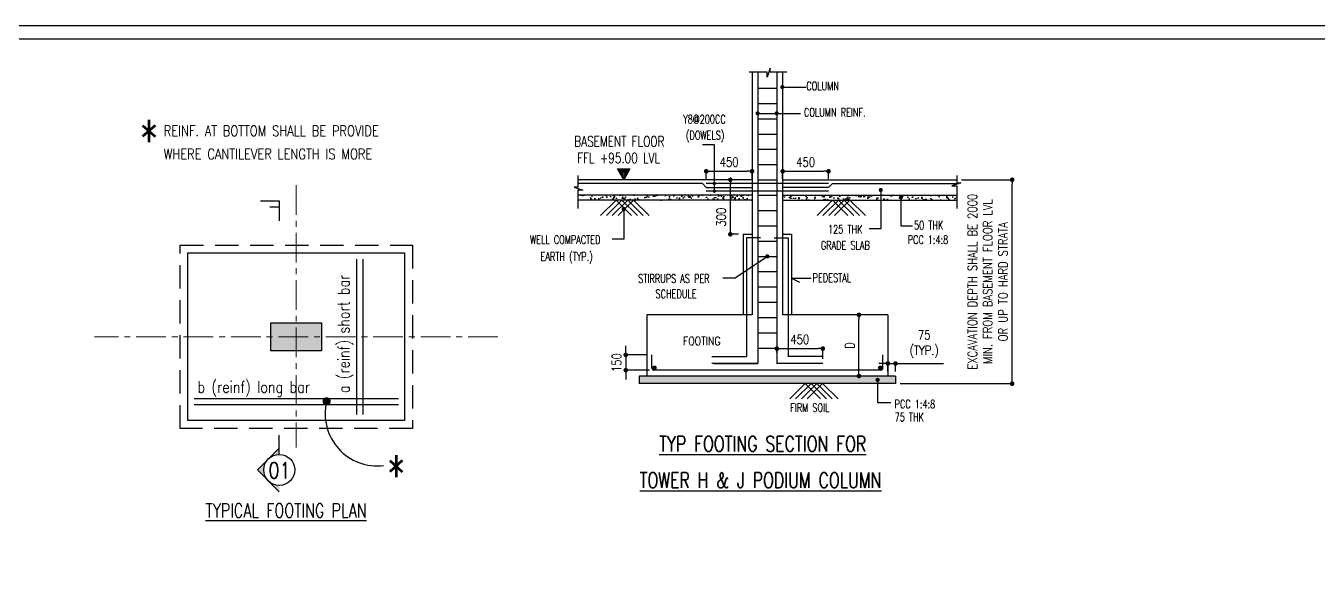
# Model space of a CAD drawing. Extents: x 473024 to 774629, y -1213442 to -1126596.
# Drawn here: x 526767 to 563020, y -1142713 to -1126969 of the extents above; entities that cross this region are included whole.
import ezdxf

# ---------------------------------------------------------------- set-up
doc = ezdxf.new("R2010")
doc.units = 0
doc.header["$LTSCALE"] = 100
doc.header["$MEASUREMENT"] = 0
doc.header["$PDMODE"] = 2
doc.header["$PDSIZE"] = -10
doc.linetypes.add('HIDDEN', pattern=[0.375, 0.25, -0.125])
doc.linetypes.add('XREF-COLUMN$0$CENTERX2', pattern=[101.6, 63.5, -12.7, 12.7, -12.7])
doc.layers.get('0').update_dxf_attribs({"linetype": 'CONTINUOUS'})
doc.layers.get('Defpoints').update_dxf_attribs({"linetype": 'CONTINUOUS'})
for name, color, linetype in [('col-hatch', 8, 'CONTINUOUS'), ('COLDIM', 4, 'CONTINUOUS'), ('COLNO', 6, 'CONTINUOUS'), ('column', 10, 'CONTINUOUS'), ('Footing', 2, 'CONTINUOUS'), ('FOOTINGDIM', 2, 'CONTINUOUS'), ('HATCH', 8, 'CONTINUOUS'), ('PEDESTAL', 4, 'CONTINUOUS'), ('SL', 3, 'CONTINUOUS'), ('SLABTHK', 6, 'CONTINUOUS'), ('TAB', 1, 'CONTINUOUS'), ('TITLE', 7, 'CONTINUOUS'), ('TITLE2', 7, 'CONTINUOUS'), ('TXT1', 6, 'CONTINUOUS'), ('TXT3', 7, 'CONTINUOUS')]:
    doc.layers.add(name, color=color, linetype=linetype)
doc.layers.add('XREF-COLUMN$0$S-GRID', color=9, linetype='XREF-COLUMN$0$CENTERX2', lineweight=15)
doc.styles.add('ROMANS', font='romans.shx', dxfattribs={"width": 0.8})
doc.styles.add('ROMANS_0.8', font='romans.shx', dxfattribs={"width": 0.8})
doc.styles.add('ROMANT', font='ROMANT.SHX', dxfattribs={"width": 0.8})
doc.styles.add('SUSHEEL', font='romans.shx', dxfattribs={"width": 0.75})
doc.dimstyles.new('S-DIM-30', dxfattribs={"dimscale": 30, "dimtxt": 2.5, "dimasz": 1, "dimexe": 1, "dimexo": 0.5, "dimgap": 1, "dimtad": 1, "dimdec": 0, "dimdsep": 46, "dimtxsty": 'ROMANS_0.8', "dimblk": 'DOT', "dimcen": 0, "dimdle": 1, "dimclrd": 8, "dimclre": 8, "dimclrt": 3, "dimadec": 1, "dimazin": 2, "dimtfac": 1, "dimtdec": 0, "dimtix": 1, "dimtmove": 0, "dimatfit": 3, "dimfxl": 1, "dimtolj": 1, "dimlwd": -1, "dimlwe": -1, "dimarcsym": 0})

# ---------------------------------------------------------------- blocks, each defined once
blk = doc.blocks.new('A$C34200860')
h = blk.add_hatch(color=252)
h.paths.add_polyline_path([(-3063.6, 9869), (-3063.6, 10006.4, -0.1989124), (-3298.1, 10103.5)])
h.paths.add_polyline_path([(-3395.2, 10338, -0.1989124), (-3298.1, 10572.5), (-3532.6, 10338), (-3298.1, 10103.5, -0.1989124)])
h.paths.add_polyline_path([(-3063.6, 10669.6), (-3063.6, 10807), (-3298.1, 10572.5, -0.1989124)])
at = {"layer": 'HATCH'}
blk.add_hatch(color=253, dxfattribs=at).paths.add_polyline_path([(-3242.6, 13488.3), (-3242.6, 12888.3), (-2157.2, 12888.3), (-2157.2, 13488.3)])
at = {"color": 6}
for p, q in [((-3059.6, 16093.8), (-3462.8, 16093.8)), ((-3059.6, 15963), (-3268.3, 15963))]:
    blk.add_line(p, q, dxfattribs=at)
at = {"color": 2}
for p, q in [((-3059.6, 15670), (-3059.6, 16093.8)), ((-3063.6, 10669.6), (-3063.6, 11080.9)), ((-3063.6, 10807), (-3532.6, 10338)), ((-3063.6, 10669.6), (-3063.6, 10807)), ((-3532.6, 10338), (-3063.6, 9869))]:
    blk.add_line(p, q, dxfattribs=at)
at = {"color": 4, "const_width": 88.3}
blk.add_lwpolyline([(-2092.5, 11806.6, 1), (-2004.2, 11806.6, 1)], format="xyb", close=True, dxfattribs=at)
at = {"color": 2}
blk.add_circle((-3063.6, 10338), 331.6, dxfattribs=at)
at = {"color": 4}
blk.add_arc((-963.1, 11538.2, 0), 1116.3, 166.46459, 276.98316, dxfattribs=at)
at = {"layer": 'Footing', "color": 4, "linetype": 'HIDDEN', "ltscale": 20}
blk.add_lwpolyline([(-5189.1, 15154.7), (-210.7, 15154.7), (-210.7, 11226.3), (-5189.1, 11226.3)], close=True, dxfattribs=at)
at = {"layer": 'Footing', "color": 2, "linetype": 'Continuous'}
blk.add_lwpolyline([(-5020.4, 14985.9), (-379.5, 14985.9), (-379.5, 11395), (-5020.4, 11395)], close=True, dxfattribs=at)
at = {"layer": 'TAB', "color": 1}
for p, q in [((-1405.1, 14854.5), (-1405.1, 11526.4)), ((-1273.7, 14854.5), (-1273.7, 11526.4)), ((-4889, 11869.6), (-510.9, 11869.6)), ((-4889, 11738.2), (-510.9, 11738.2))]:
    blk.add_line(p, q, dxfattribs=at)
blk.add_lwpolyline([(-3242.6, 13488.3), (-2157.2, 13488.3), (-2157.2, 12888.3), (-3242.6, 12888.3)], close=True, dxfattribs=at)
at = {"layer": 'XREF-COLUMN$0$S-GRID', "color": 8, "ltscale": 0.1}
for p, q in [((-2699.9, 16434.5), (-2699.9, 10818.8)), ((1618.9, 13188.3), (-7018.8, 13188.3))]:
    blk.add_line(p, q, dxfattribs=at)
at = {"color": 3, "style": 'ROMANS', "width": 0.8}
for s, height, p in [('REINF. AT BOTTOM SHALL BE PROVIDE', 225, (-5537.6, 17490)), ('WHERE CANTILEVER LENGTH IS MORE', 225, (-5537.6, 16991.1)), ('b (reinf) long bar', 250, (-4814.2, 11989.7))]:
    blk.add_text(s, height=height, dxfattribs=at).set_placement(p)
at = {"layer": 'COLNO', "color": 6, "style": 'ROMANS', "width": 0.75}
for p in [(-6071.4, 17003.9), (-776.1, 9822.6, 0)]:
    blk.add_text('*', height=833.3, dxfattribs=at).set_placement(p)
at = {"layer": 'TXT1', "color": 6, "style": 'SUSHEEL', "width": 0.75}
blk.add_text('%%UTYPICAL FOOTING PLAN', height=300, dxfattribs=at).set_placement((-4643.7, 9317.1))
at = {"layer": 'TXT1', "color": 6, "style": 'ROMANT', "width": 0.8}
blk.add_attdef('1', (-3199.9, 10186.6), '', height=340.7, dxfattribs=at)
at = {"layer": 'TXT3', "color": 3, "style": 'ROMANS', "width": 0.8}
blk.add_text('a (reinf) short bar', height=250, rotation=90, dxfattribs=at).set_placement((-1557.6, 11981.9))
blk = doc.blocks.new('_Dot')
at = {"color": 0, "linetype": 'ByBlock', "lineweight": -2}
blk.add_line((-0.5, 0), (-1, 0), dxfattribs=at)
at = {"color": 0, "linetype": 'ByBlock', "const_width": 0.5}
blk.add_lwpolyline([(-0.25, 0, 1), (0.25, 0, 1)], format="xyb", close=True, dxfattribs=at)
blk = doc.blocks.new('*D566')
at = {"layer": 'Defpoints', "color": 0, "linetype": 'ByBlock', "transparency": 16777216}
for p in [(5731, 2791), (4831, 2624), (5731, 2501)]:
    blk.add_point(p, dxfattribs=at)
at = {"layer": 'FOOTINGDIM', "color": 8, "transparency": 16777216}
for p, q in [((4831, 2714), (4831, 2791)), ((4921, 2791), (5641, 2791)), ((5731, 2591), (5731, 2791))]:
    blk.add_line(p, q, dxfattribs=at)
at = {"layer": 'FOOTINGDIM', "color": 8, "linetype": 'ByBlock', "transparency": 16777216, "xscale": 90, "yscale": 90, "zscale": 90, "rotation": 180}
blk.add_blockref('_Dot', (4831, 2791), dxfattribs=at)
at = {"layer": 'FOOTINGDIM', "color": 8, "linetype": 'ByBlock', "transparency": 16777216, "xscale": 90, "yscale": 90, "zscale": 90}
blk.add_blockref('_Dot', (5731, 2791), dxfattribs=at)
at = {"layer": 'FOOTINGDIM', "color": 3, "linetype": 'ByBlock', "transparency": 16777216, "insert": (5281, 2971), "char_height": 180, "attachment_point": 5, "style": 'ROMANS_0.8'}
blk.add_mtext('\\A1;450', dxfattribs=at)
blk = doc.blocks.new('*D567')
at = {"layer": 'Defpoints', "color": 0, "linetype": 'ByBlock', "transparency": 16777216}
for p in [(6441, 3454), (6514, 3454), (6514, 2254)]:
    blk.add_point(p, dxfattribs=at)
at = {"layer": 'FOOTINGDIM', "color": 8, "transparency": 16777216}
for p, q in [((6424, 3454), (6441, 3454)), ((6441, 2344), (6441, 3364)), ((6424, 2254), (6441, 2254))]:
    blk.add_line(p, q, dxfattribs=at)
at = {"layer": 'FOOTINGDIM', "color": 8, "linetype": 'ByBlock', "transparency": 16777216, "xscale": 90, "yscale": 90, "zscale": 90}
for p, rotation in [((6441, 3454), 90), ((6441, 2254), 270)]:
    blk.add_blockref('_Dot', p, dxfattribs=dict(at, rotation=rotation))
at = {"layer": 'FOOTINGDIM', "color": 3, "linetype": 'ByBlock', "transparency": 16777216, "insert": (6261, 2854), "char_height": 180, "attachment_point": 5, "rotation": 90, "style": 'ROMANS_0.8'}
blk.add_mtext('\\A1;D', dxfattribs=at)
blk = doc.blocks.new('*D568')
at = {"layer": 'Defpoints', "color": 0, "linetype": 'ByBlock', "transparency": 16777216}
for p in [(7159, 2500), (7009, 2254), (7159, 2254)]:
    blk.add_point(p, dxfattribs=at)
at = {"layer": 'FOOTINGDIM', "color": 8, "transparency": 16777216}
for p, q in [((6919, 2500), (6829, 2500)), ((7009, 2344), (7009, 2500)), ((7009, 2500), (7159, 2500)), ((7159, 2344), (7159, 2500)), ((7249, 2500), (8102, 2500))]:
    blk.add_line(p, q, dxfattribs=at)
at = {"layer": 'FOOTINGDIM', "color": 8, "linetype": 'ByBlock', "transparency": 16777216, "xscale": 90, "yscale": 90, "zscale": 90}
blk.add_blockref('_Dot', (7009, 2500), dxfattribs=at)
at = {"layer": 'FOOTINGDIM', "color": 8, "linetype": 'ByBlock', "transparency": 16777216, "xscale": 90, "yscale": 90, "zscale": 90, "rotation": 180}
blk.add_blockref('_Dot', (7159, 2500), dxfattribs=at)
at = {"layer": 'FOOTINGDIM', "color": 3, "linetype": 'ByBlock', "transparency": 16777216, "insert": (7721, 2878), "char_height": 180, "attachment_point": 5, "style": 'ROMANS_0.8'}
blk.add_mtext('\\A1;75\\P(TYP.)', dxfattribs=at)
blk = doc.blocks.new('A$C19396C94')
at = {"layer": 'TAB', "color": 4}
for p, q in [((278, 274, 0), (0, 0, 0)), ((383, 274, 0), (105, 0, 0)), ((488, 274, 0), (210, 0, 0)), ((278, 274, 0), (555, 0, 0)), ((592, 274, 0), (315, 0, 0)), ((383, 274, 0), (660, 0, 0)), ((488, 274, 0), (765, 0, 0)), ((592, 274, 0), (870, 0, 0))]:
    blk.add_line(p, q, dxfattribs=at)
blk = doc.blocks.new('*D569')
at = {"layer": 'Defpoints', "color": 0, "linetype": 'ByBlock', "transparency": 16777216}
for p in [(3918, 6104), (4169, 6104), (4169, 5034)]:
    blk.add_point(p, dxfattribs=at)
at = {"layer": 'FOOTINGDIM', "color": 8, "transparency": 16777216}
for p, q in [((4079, 6104), (3918, 6104)), ((3918, 5124), (3918, 6014)), ((4079, 5034), (3918, 5034))]:
    blk.add_line(p, q, dxfattribs=at)
at = {"layer": 'FOOTINGDIM', "color": 8, "linetype": 'ByBlock', "transparency": 16777216, "xscale": 90, "yscale": 90, "zscale": 90}
for p, rotation in [((3918, 6104), 90), ((3918, 5034), 270)]:
    blk.add_blockref('_Dot', p, dxfattribs=dict(at, rotation=rotation))
at = {"layer": 'FOOTINGDIM', "color": 3, "linetype": 'ByBlock', "transparency": 16777216, "insert": (3738, 5370), "char_height": 180, "attachment_point": 5, "rotation": 90, "style": 'ROMANS_0.8'}
blk.add_mtext('\\A1;300', dxfattribs=at)
blk = doc.blocks.new('*D570')
at = {"layer": 'Defpoints', "color": 0, "linetype": 'ByBlock', "transparency": 16777216}
for p in [(8361, 6104), (9447, 6104), (7159, 2104)]:
    blk.add_point(p, dxfattribs=at)
at = {"layer": 'FOOTINGDIM', "color": 8, "transparency": 16777216}
for p, q in [((8451, 6104), (9447, 6104)), ((9447, 2194), (9447, 6014)), ((7249, 2104), (9447, 2104))]:
    blk.add_line(p, q, dxfattribs=at)
at = {"layer": 'FOOTINGDIM', "color": 8, "linetype": 'ByBlock', "transparency": 16777216, "xscale": 90, "yscale": 90, "zscale": 90}
for p, rotation in [((9447, 6104), 90), ((9447, 2104), 270)]:
    blk.add_blockref('_Dot', p, dxfattribs=dict(at, rotation=rotation))
at = {"layer": 'FOOTINGDIM', "color": 3, "linetype": 'ByBlock', "transparency": 16777216, "insert": (8967, 4104), "char_height": 180, "attachment_point": 5, "rotation": 90, "style": 'ROMANS_0.8'}
blk.add_mtext('\\A1;EXCAVATION DEPTH SHALL BE 2000 \\PMIN. FROM BASEMENT FLOOR LVL\\POR UP TO HARD STRATA ', dxfattribs=at)
blk = doc.blocks.new('*D564')
at = {"layer": 'Defpoints', "color": 0, "linetype": 'ByBlock', "transparency": 16777216}
for p in [(0, 166), (-900, -75), (0, -75)]:
    blk.add_point(p, dxfattribs=at)
at = {"layer": 'FOOTINGDIM', "color": 8, "transparency": 16777216}
for p, q in [((-900, 15), (-900, 166)), ((-810, 166), (-90, 166)), ((0, 15), (0, 166))]:
    blk.add_line(p, q, dxfattribs=at)
at = {"layer": 'FOOTINGDIM', "color": 8, "linetype": 'ByBlock', "transparency": 16777216, "xscale": 90, "yscale": 90, "zscale": 90, "rotation": 180}
blk.add_blockref('_Dot', (-900, 166), dxfattribs=at)
at = {"layer": 'FOOTINGDIM', "color": 8, "linetype": 'ByBlock', "transparency": 16777216, "xscale": 90, "yscale": 90, "zscale": 90}
blk.add_blockref('_Dot', (0, 166), dxfattribs=at)
at = {"layer": 'FOOTINGDIM', "color": 3, "linetype": 'ByBlock', "transparency": 16777216, "insert": (-450, 346), "char_height": 180, "attachment_point": 5, "style": 'ROMANS_0.8'}
blk.add_mtext('\\A1;450', dxfattribs=at)
blk = doc.blocks.new('*D565')
at = {"layer": 'Defpoints', "color": 0, "linetype": 'ByBlock', "transparency": 16777216}
for p in [(1500, 166), (600, -75), (1500, -75)]:
    blk.add_point(p, dxfattribs=at)
at = {"layer": 'FOOTINGDIM', "color": 8, "transparency": 16777216}
for p, q in [((600, 15), (600, 166)), ((690, 166), (1410, 166)), ((1500, 15), (1500, 166))]:
    blk.add_line(p, q, dxfattribs=at)
at = {"layer": 'FOOTINGDIM', "color": 8, "linetype": 'ByBlock', "transparency": 16777216, "xscale": 90, "yscale": 90, "zscale": 90, "rotation": 180}
blk.add_blockref('_Dot', (600, 166), dxfattribs=at)
at = {"layer": 'FOOTINGDIM', "color": 8, "linetype": 'ByBlock', "transparency": 16777216, "xscale": 90, "yscale": 90, "zscale": 90}
blk.add_blockref('_Dot', (1500, 166), dxfattribs=at)
at = {"layer": 'FOOTINGDIM', "color": 3, "linetype": 'ByBlock', "transparency": 16777216, "insert": (1050, 346), "char_height": 180, "attachment_point": 5, "style": 'ROMANS_0.8'}
blk.add_mtext('\\A1;450', dxfattribs=at)
blk = doc.blocks.new('*D571')
at = {"layer": 'Defpoints', "color": 0, "linetype": 'ByBlock', "transparency": 16777216}
for p in [(2379, 2668), (1866, 2368), (2419, 2368)]:
    blk.add_point(p, dxfattribs=at)
at = {"layer": 'FOOTINGDIM', "color": 8, "transparency": 16777216}
for p, q in [((1866, 2758), (1866, 2848)), ((2289, 2668), (1866, 2668)), ((1866, 2668), (1866, 2368)), ((2329, 2368), (1866, 2368)), ((1866, 2278), (1866, 2188))]:
    blk.add_line(p, q, dxfattribs=at)
at = {"layer": 'FOOTINGDIM', "color": 8, "linetype": 'ByBlock', "transparency": 16777216, "xscale": 90, "yscale": 90, "zscale": 90}
for p, rotation in [((1866, 2668), 270), ((1866, 2368), 90)]:
    blk.add_blockref('_Dot', p, dxfattribs=dict(at, rotation=rotation))
at = {"layer": 'FOOTINGDIM', "color": 3, "linetype": 'ByBlock', "transparency": 16777216, "insert": (1686, 2518), "char_height": 180, "attachment_point": 5, "rotation": 90, "style": 'ROMANS_0.8'}
blk.add_mtext('\\A1;150', dxfattribs=at)
blk = doc.blocks.new('zw$C9C9')
at = {"linetype": 'Continuous'}
h = blk.add_hatch(color=0, dxfattribs=at)
h.paths.add_polyline_path([(-2604, 191.1), (-2518.6, 43.1), (-2433.1, 191.1)], flags=16)
h.paths.add_polyline_path([(-2641.4, 212.7), (-2518.6, 0), (-2395.8, 212.7)])
at = {"layer": 'col-hatch'}
h = blk.add_hatch(dxfattribs=at)
h.set_pattern_fill('AR-CONC', color=8, scale=30, style=0)
h.set_pattern_definition([(50, (-251670.6, 20191.96), (215.17805, -18.82564), [22.5, -247.5]), (355, (-251670.6, 20191.96), (-41.6254, 225.65764), [18, -198]), (100.4514, (-251652.68, 20190.4), (173.55281, 206.83186), [19.12206, -210.34263]), (46.1842, (-251670.6, 20251.96), (320.17231, -49.6557), [33.75, -371.25]), (96.6356, (-251643.93, 20247.82), (280.3988, 292.23536), [28.6831, -315.5139]), (351.1842, (-251670.6, 20251.96), (280.3986, 292.2356), [27, -297]), (21, (-251640.6, 20236.96), (179.07212, -120.78567), [22.5, -247.5]), (326, (-251640.6, 20236.96), (72.9946, 217.54501), [18, -198]), (71.4514, (-251625.68, 20226.9), (252.06679, 96.75915), [19.12206, -210.34263]), (37.5, (-251670.61, 20191.96), (3.647957, 99.868156), [0, -195.6, 0, -201, 0, -198.75]), (7.5, (-251670.61, 20191.96), (78.92086, 118.323514), [0, -114.6, 0, -191.1, 0, -75.75]), (327.5, (-251737.51, 20191.96), (160.14673, -6.766462), [0, -75, 0, -234, 0, -310.5]), (317.5, (-251767.51, 20191.96), (174.95585, 30.031495), [0, -97.5, 0, -155.4, 0, -220.5])])
h.paths.add_polyline_path([(0, -300), (-3416.8, -300), (-3416.8, -400), (0, -400)])
h = blk.add_hatch(dxfattribs=at)
h.set_pattern_fill('AR-CONC', color=8, scale=30, style=0)
h.set_pattern_definition([(130, (252270.6, 20191.96), (-215.17805, -18.82564), [22.5, -247.5]), (185, (252270.6, 20191.96), (41.6254, 225.65764), [18, -198]), (79.5486, (252252.68, 20190.4), (-173.55281, 206.83186), [19.12206, -210.34263]), (133.8158, (252270.6, 20251.96), (-320.17231, -49.6557), [33.75, -371.25]), (83.3644, (252243.93, 20247.82), (-280.3988, 292.23536), [28.6831, -315.5139]), (188.8158, (252270.6, 20251.96), (-280.3986, 292.2356), [27, -297]), (159, (252240.6, 20236.96), (-179.07212, -120.78567), [22.5, -247.5]), (214, (252240.6, 20236.96), (-72.9946, 217.54501), [18, -198]), (108.5486, (252225.68, 20226.9), (-252.06679, 96.75915), [19.12206, -210.34263]), (142.5, (252270.61, 20191.96), (-3.647957, 99.868156), [0, -195.6, 0, -201, 0, -198.75]), (172.5, (252270.61, 20191.96), (-78.92086, 118.323514), [0, -114.6, 0, -191.1, 0, -75.75]), (212.5, (252337.51, 20191.96), (-160.14673, -6.766462), [0, -75, 0, -234, 0, -310.5]), (222.5, (252367.51, 20191.96), (-174.95585, 30.031495), [0, -97.5, 0, -155.4, 0, -220.5])])
h.paths.add_polyline_path([(600, -300), (4016.8, -300), (4016.8, -400), (600, -400)])
at = {"layer": 'column', "color": 8, "linetype": 'Continuous'}
for p, q in [((-3416.8, 84.1), (-3416.8, -146.4)), ((4016.8, 84.1), (4016.8, -62.4)), ((-3416.8, -146.4), (-3493, -146.4)), ((-3493, -146.4), (-3318.5, -205.2)), ((-3318.5, -205.2), (-3417.1, -205.2)), ((-3417.1, -205.2), (-3417.1, -563.5)), ((4093, -62.4), (3918.5, -121.1)), ((3918.5, -121.1), (4017.1, -121.1)), ((4016.8, -62.4), (4093, -62.4)), ((4017.1, -121.1), (4017.1, -563.5))]:
    blk.add_line(p, q, dxfattribs=at)
at = {"layer": 'column', "color": 2, "linetype": 'Continuous'}
for p, q in [((0, 0), (-3416.8, 0)), ((600, 0), (4016.8, 0)), ((0, -300), (-3416.8, -300)), ((0, -400), (-3416.8, -400)), ((600, -300), (4016.8, -300)), ((600, -400), (4016.8, -400))]:
    blk.add_line(p, q, dxfattribs=at)
at = {"layer": 'SL', "color": 4, "const_width": 32.7, "elevation": 0}
blk.add_lwpolyline([(-723.7, -75, 1), (-756.4, -75, 1)], format="xyb", close=True, dxfattribs=at)
at = {"layer": 'SL', "color": 4}
for points, const_width in [([(-723.7, -225, 1), (-756.4, -225, 1)], 32.7), ([(2544.6, -200.9, -1), (2503.7, -200.9, -1)], 40.9), ([(2897.8, -348.2, 1), (2938.8, -348.2, 1)], 40.9), ([(-2495.9, -574.5, -1), (-2536.8, -574.5, -1)], 40.9)]:
    blk.add_lwpolyline(points, format="xyb", close=True, dxfattribs=dict(at, const_width=const_width))
at = {"layer": 'TAB', "color": 4}
for p, q in [((-740.1, 685.1, 0), (-970.1, 685.1, 0)), ((-740.1, -225, 0), (-740.1, 685.1, 0)), ((2524.1, -200.9), (2524.1, -962.4)), ((2918.3, -348.2), (2918.3, -906.4)), ((-2516.4, -574.5), (-2516.4, -1165.5)), ((2524.1, -962.4), (2294.1, -962.4)), ((2918.3, -906.4), (3148.4, -906.4)), ((-2516.4, -1165.5), (-2746.5, -1165.5))]:
    blk.add_line(p, q, dxfattribs=at)
at = {"layer": 'TAB'}
for p, q in [((-975.1, -75), (-3417.1, -75)), ((-900.1, -150), (-975.1, -75)), ((-900.1, -150), (0, -150)), ((1499.2, -75, 0), (-900, -75)), ((1499.2, -225), (-900, -225, 0)), ((1500.1, -150, 0), (600, -150, 0)), ((1500.1, -150, 0), (1575.1, -75)), ((1575.1, -75), (4055.6, -75))]:
    blk.add_line(p, q, dxfattribs=at)
at = {"layer": 'TXT3', "color": 3}
for points in [[(-2641.4, 212.7), (-2395.8, 212.7), (-2518.6, 0)], [(-2604, 191.1), (-2433.1, 191.1), (-2518.6, 43.1)], [(-2566.7, 169.6), (-2470.5, 169.6), (-2518.6, 86.2)], [(-2529.4, 148), (-2507.8, 148), (-2518.6, 129.3)]]:
    blk.add_lwpolyline(points, close=True, dxfattribs=at)
at = {"layer": 'COLDIM', "color": 8, "xscale": 1.090631643310189, "yscale": 1.090631643310189, "zscale": 1.090631643310189, "rotation": 8.562147736273714e-07}
for p in [(-2970.5, -698.4, 0), (1274.8, -698.4, 0)]:
    blk.add_blockref('A$C19396C94', p, dxfattribs=at)
at = {"color": 3, "style": 'ROMANS', "width": 0.7}
for s, height, p in [('Y8@200CC', 166.67, (-1352.6, 1103.9)), ('(DOWELS)', 166.67, (-1297.6, 789.8)), ('125 THK', 166.67, (1490.5, -1055)), ('50 THK', 166.67, (3177.1, -975.5)), ('WELL COMPACTED', 166.667, (-4355.5, -1258.1)), ('GRADE SLAB', 166.67, (1351.3, -1369.1)), ('PCC 1:4:8', 166.67, (3052.8, -1260.2)), ('EARTH (TYP.)', 166.667, (-4149.9, -1589.8))]:
    blk.add_text(s, height=height, dxfattribs=at).set_placement(p)
at = {"layer": 'COLNO', "color": 6, "style": 'ROMANS', "width": 0.75}
for s, p in [('BASEMENT FLOOR', (-3486.8, 652.5)), ('FFL +95.00 LVL', (-3431.4, 326.8))]:
    blk.add_text(s, height=200, dxfattribs=at).set_placement(p)
at = {"layer": 'FOOTINGDIM'}
for base, p1, p2, picture, middle in [((0, 166.4), (-900, -75, 0), (0, -75, 0), '*D564', (-450, 346.4)), ((1500, 166.4), (600, -75, 0), (1500, -75, 0), '*D565', (1050, 346.4))]:
    dim = blk.add_linear_dim(base=base, p1=p1, p2=p2, dimstyle='S-DIM-30', override={"dimtxt": 6, "dimasz": 3, "dimexe": 0, "dimexo": 3, "dimgap": 3, "dimlfac": 0.5}, dxfattribs=at)
    dim.commit()
    dim.dimension.update_dxf_attribs({"geometry": picture, "text_midpoint": middle})
blk = doc.blocks.new('A$Cf379cc55')
at = {"layer": 'col-hatch'}
h = blk.add_hatch(dxfattribs=at)
h.set_pattern_fill('AR-CONC', color=8, scale=30, style=0)
h.set_pattern_definition([(50, (-380393.28, 6956.16), (215.178055, -18.82564), [22.5, -247.5]), (355, (-380393.28, 6956.16), (-41.6254, 225.65764), [18, -198]), (100.4514, (-380375.35, 6954.59), (173.55281, 206.83186), [19.12206, -210.34263]), (46.1842, (-380393.28, 7016.16), (320.17231, -49.6557), [33.75, -371.25]), (96.6356, (-380366.6, 7012.02), (280.3988, 292.23536), [28.6831, -315.5139]), (351.1842, (-380393.28, 7016.16), (280.39858, 292.23558), [27, -297]), (21, (-380363.28, 7001.16), (179.072116, -120.78567), [22.5, -247.5]), (326, (-380363.28, 7001.16), (72.9946, 217.54501), [18, -198]), (71.4514, (-380348.36, 6991.1), (252.06679, 96.75915), [19.12206, -210.34263]), (37.5, (-380393.28, 6956.16), (3.647957, 99.868156), [0, -195.6, 0, -201, 0, -198.75]), (7.5, (-380393.28, 6956.16), (78.92086, 118.323514), [0, -114.6, 0, -191.1, 0, -75.75]), (327.5, (-380460.18, 6956.16), (160.146731, -6.766462), [0, -75, 0, -234, 0, -310.5]), (317.5, (-380490.18, 6956.16), (174.95585, 30.031495), [0, -97.5, 0, -155.4, 0, -220.5])])
h.paths.add_polyline_path([(6786.9, 2178.5, -1), (6827.8, 2178.5, -0.4142136), (6807.4, 2158), (6807.4, 2104), (7159.4, 2104), (7159.4, 2254), (2129.5, 2254), (2129.5, 2104), (6807.4, 2104), (6807.4, 2158, -0.4142136)])
at = {"layer": 'column', "color": 9, "linetype": 'Continuous'}
for p, q in [((4642.6, 8214.4), (4284.9, 8214.4)), ((4701.4, 8290.2), (4642.6, 8115.8)), ((4642.6, 8115.8), (4642.6, 8214.4)), ((4701.4, 8214.1), (4701.4, 8290.2)), ((5023.1, 8214.4), (4701.4, 8214.4))]:
    blk.add_line(p, q, dxfattribs=at)
at = {"layer": 'column', "color": 2, "linetype": 'Continuous'}
for p, q in [((4344.4, 8214.4), (4344.4, 5803.7)), ((4944.4, 8214.4), (4944.4, 5034.4)), ((4344.4, 6103.7), (927.6, 6103.7)), ((4944.4, 6103.7), (8361.3, 6103.7)), ((4344.4, 5803.7), (4344.4, 5034.4)), ((4169.4, 5034.4), (4169.4, 3454)), ((4169.4, 5034.4), (4344.4, 5034.4)), ((4944.4, 5034.4), (5119.4, 5034.4)), ((5119.4, 5034.4), (5119.4, 3454)), ((2279.5, 3454), (2279.5, 2254)), ((4169.4, 3454), (2279.5, 3454)), ((7009.4, 3454), (5119.4, 3454)), ((7009.4, 3454), (7009.4, 2254)), ((2129.5, 2254), (2129.5, 2104)), ((7159.4, 2254), (2129.5, 2254)), ((7159.4, 2104), (2129.5, 2104)), ((7009.4, 2254), (2279.5, 2254)), ((7159.4, 2254), (7159.4, 2104))]:
    blk.add_line(p, q, dxfattribs=at)
at = {"layer": 'SL', "color": 4, "elevation": 0}
for points, const_width in [([(4937.2, 7901.8, 1), (4937.2, 7942.7, 1)], 40.9), ([(4454.6, 7385.8, 1), (4454.6, 7426.7, 1)], 40.9), ([(4827.2, 7385.8, 1), (4827.2, 7426.7, 1)], 40.9), ([(4664.9, 4601, -1), (4624, 4601, -1)], 40.9), ([(2406.5, 2414.9, -1), (2451.7, 2414.9, -1)], 45.2), ([(6882.4, 2414.9, 1), (6837.1, 2414.9, 1)], 45.2), ([(6786.9, 2178.5, 1), (6827.8, 2178.5, 1)], 40.9)]:
    blk.add_lwpolyline(points, format="xyb", close=True, dxfattribs=dict(at, const_width=const_width))
at = {"layer": 'SLABTHK'}
blk.add_line((5119.4, 4175.4), (5274.9, 4095.1), dxfattribs=at)
at = {"layer": 'TAB'}
for p, q in [((4458.1, 8214.4, 0), (4458.1, 2501, 0)), ((4830.7, 8214.4, 0), (4830.7, 2501, 0)), ((4458.1, 7901, 0), (4830.7, 7901, 0)), ((4458.1, 7601, 0), (4830.7, 7601, 0)), ((4458.1, 7301, 0), (4830.7, 7301, 0)), ((4458.1, 7001, 0), (4830.7, 7001, 0)), ((4458.1, 6701, 0), (4830.7, 6701, 0)), ((4458.1, 6401, 0), (4830.7, 6401, 0)), ((4458.1, 6101, 0), (4830.7, 6101, 0)), ((4458.1, 5801, 0), (4830.7, 5801, 0)), ((4458.1, 5501, 0), (4830.7, 5501, 0)), ((4458.1, 5201, 0), (4830.7, 5201, 0)), ((4512, 4964.4), (4236.9, 4964.4)), ((4236.9, 4964.4), (4236.9, 2634.2)), ((4458.1, 4901, 0), (4830.7, 4901, 0)), ((4776.8, 4964.4), (5051.9, 4964.4)), ((5051.9, 4964.4), (5051.9, 2634.2)), ((4458.1, 4601, 0), (4830.7, 4601, 0)), ((4458.1, 4301, 0), (4830.7, 4301, 0)), ((4458.1, 4001, 0), (4830.7, 4001, 0)), ((4458.1, 3701, 0), (4830.7, 3701, 0)), ((4458.1, 3401, 0), (4830.7, 3401, 0)), ((4458.1, 3101, 0), (4830.7, 3101, 0)), ((4458.1, 2801, 0), (4830.7, 2801, 0)), ((4458.1, 2801, 0), (4830.7, 2801, 0)), ((2379.5, 2407.7), (2379.5, 2667.7)), ((3558.1, 2634.2), (4236.9, 2634.2, 0)), ((5730.7, 2634.2), (5051.9, 2634.2, 0)), ((6909.4, 2407.7), (6909.4, 2667.7)), ((6870.3, 2367.7), (2417.2, 2367.7)), ((4458.1, 2501, 0), (3558.1, 2501, 0)), ((3603.9, 2501), (4458.1, 2501, 0)), ((5730.7, 2501), (4830.7, 2501, 0))]:
    blk.add_line(p, q, dxfattribs=at)
at = {"layer": 'TAB', "color": 4}
for p, q in [((4937.2, 7922.3, 0), (5405.2, 7922.3, 0)), ((4454.6, 7406.2, 0), (5293.7, 7406.2, 0)), ((4644.4, 4601, 0), (4015.6, 4175.2)), ((4015.6, 4175.2), (3773.7, 4175.2)), ((5119.4, 4175.4), (5506.8, 4175.4)), ((6807.4, 2178.5, 0), (6807.4, 1731.8, 0)), ((6807.4, 1731.8, 0), (7066.1, 1731.8, 0))]:
    blk.add_line(p, q, dxfattribs=at)
at = {"layer": 'TAB', "color": 40, "linetype": 'HIDDEN', "ltscale": 800, "true_color": 0xf8d731}
for p, q in [((4344.4, 5034.4), (4344.4, 3454)), ((4944.4, 5034.4), (4944.4, 3454)), ((4344.4, 3454), (4169.4, 3454)), ((5119.4, 3454), (4944.4, 3454))]:
    blk.add_line(p, q, dxfattribs=at)
at = {"layer": 'TAB'}
for centre, start, end in [((2419.5, 2407.7), 180, 270), ((6869.4, 2407.7), 270, 0)]:
    blk.add_arc(centre, 40, start, end, dxfattribs=at)
at = {"color": 3, "linetype": 'ByBlock'}
blk.add_blockref('zw$C9C9', (4344.4, 6103.7), dxfattribs=at)
at = {"layer": 'COLDIM', "color": 8, "xscale": 1.090631643310189, "yscale": 1.090631643310189, "zscale": 1.090631643310189, "rotation": 8.56214773627371e-07}
blk.add_blockref('A$C19396C94', (5082.7, 1805.6, 0), dxfattribs=at)
at = {"color": 3, "style": 'ROMANS'}
for s, height, width, p in [('COLUMN', 166.67, 0.7, (5408.9, 7859.6)), ('COLUMN REINF.', 166.667, 0.7, (5363, 7343.5, 0)), ('STIRRUPS AS PER', 166.667, 0.7, (2111, 4082.6)), ('PEDESTAL', 166.67, 0.7, (5532.4, 4097.4)), ('SCHEDULE', 166.67, 0.7, (2450.9, 3782.2)), ('FOOTING', 166.67, 0.8, (2989.6, 2857.3)), ('PCC 1:4:8', 166.67, 0.7, (7141.1, 1620.6)), ('FIRM SOIL', 166.67, 0.7, (5091.1, 1548.3, 0)), ('75 THK', 166.67, 0.7, (7141.1, 1364.8))]:
    blk.add_text(s, height=height, dxfattribs=dict(at, width=width)).set_placement(p)
at = {"layer": 'TXT1', "color": 6, "style": 'SUSHEEL', "width": 0.75}
for s, p in [('%%UTYP FOOTING SECTION FOR', (2523.6, 773.8)), ('%%UTOWER H & J PODIUM COLUMN', (2139.3, 60))]:
    blk.add_text(s, height=300, dxfattribs=at).set_placement(p)
at = {"layer": 'FOOTINGDIM'}
for base, p1, p2, text, override, picture, middle in [((3917.6, 6103.7), (4169.4, 5034.4), (4169.4, 6103.7), '300', {"dimtxt": 6, "dimasz": 3, "dimexe": 0, "dimexo": 3, "dimgap": 3, "dimlfac": 0.5}, '*D569', (3917.6, 5370)), ((9447.2, 6103.7, 0), (7159.4, 2104), (8361.3, 6103.7), 'EXCAVATION DEPTH SHALL BE <> \\PMIN. FROM BASEMENT FLOOR LVL\\POR UP TO HARD STRATA ', {"dimtxt": 6, "dimasz": 3, "dimexe": 0, "dimexo": 3, "dimgap": 3, "dimlfac": 0.5, "dimtxsty": 'ROMANS_0.8'}, '*D570', (9447.2, 4103.9, 0))]:
    dim = blk.add_linear_dim(base=base, p1=p1, p2=p2, angle=90, text=text, dimstyle='S-DIM-30', override=override, dxfattribs=at)
    dim.commit()
    dim.dimension.update_dxf_attribs({"geometry": picture, "text_midpoint": middle, "dimtype": 160})
for base, p1, p2, text, picture, middle in [((6441.5, 3454), (6514.2, 2254), (6514.2, 3454), 'D', '*D567', (6261.5, 2854)), ((1866.4, 2367.7), (2379.5, 2667.7), (2419.5, 2367.7), '150', '*D571', (1686.4, 2517.7))]:
    dim = blk.add_linear_dim(base=base, p1=p1, p2=p2, angle=90, text=text, dimstyle='S-DIM-30', override={"dimtxt": 6, "dimasz": 3, "dimexe": 0, "dimexo": 3, "dimgap": 3, "dimlfac": 0.5}, dxfattribs=at)
    dim.commit()
    dim.dimension.update_dxf_attribs({"geometry": picture, "text_midpoint": middle})
dim = blk.add_linear_dim(base=(5730.7, 2790.8), p1=(4830.7, 2624.4, 0), p2=(5730.7, 2501), dimstyle='S-DIM-30', override={"dimtxt": 6, "dimasz": 3, "dimexe": 0, "dimexo": 3, "dimgap": 3, "dimlfac": 0.5}, dxfattribs=at)
dim.commit()
dim.dimension.update_dxf_attribs({"geometry": '*D566', "text_midpoint": (5280.7, 2970.8)})
dim = blk.add_linear_dim(base=(7159.4, 2500.4), p1=(7009.4, 2254), p2=(7159.4, 2254), text='<>\\P(TYP.)', dimstyle='S-DIM-30', override={"dimtxt": 6, "dimasz": 3, "dimexe": 0, "dimexo": 3, "dimgap": 3, "dimlfac": 0.5}, dxfattribs=at)
dim.commit()
dim.dimension.update_dxf_attribs({"geometry": '*D568', "text_midpoint": (7720.8, 2500.4), "dimtype": 160})

msp = doc.modelspace()

# ---------------------------------------------------------------- linework, layer by layer
at = {"layer": 'TITLE2', "color": 4, "elevation": 0}
msp.add_lwpolyline([(604473.6, -1213069.4), (604473.6, -1126969.1), (473397.1, -1126969.1), (473397.1, -1213069.4)], close=True, dxfattribs=at)
at = {"layer": 'TITLE2', "color": 12, "elevation": 0}
msp.add_lwpolyline([(604100.7, -1212696.5), (604100.7, -1127341.9), (473769.9, -1127341.9), (473769.9, -1212696.5)], close=True, dxfattribs=at)

# ---------------------------------------------------------------- block references
at = {"layer": 'PEDESTAL'}
ref = msp.add_blockref('A$C34200860', (537887.6, -1152962.3, 215.1), dxfattribs=dict(at, xscale=1.309499999999389, yscale=1.309499999999389, zscale=1.309499999999389))
ref.add_attrib('1', '01', (533575.9, -1139661.7, 215.1), dxfattribs={"layer": 'TXT1', "color": 6, "height": 446.15, "style": 'ROMANT', "width": 0.8})
at = {"layer": 'TITLE', "xscale": 1.43, "yscale": 1.43, "zscale": 1.43}
msp.add_blockref('A$Cf379cc55', (540927.4, -1140014.2, 215.1), dxfattribs=at)

doc.saveas('drawing.dxf')
